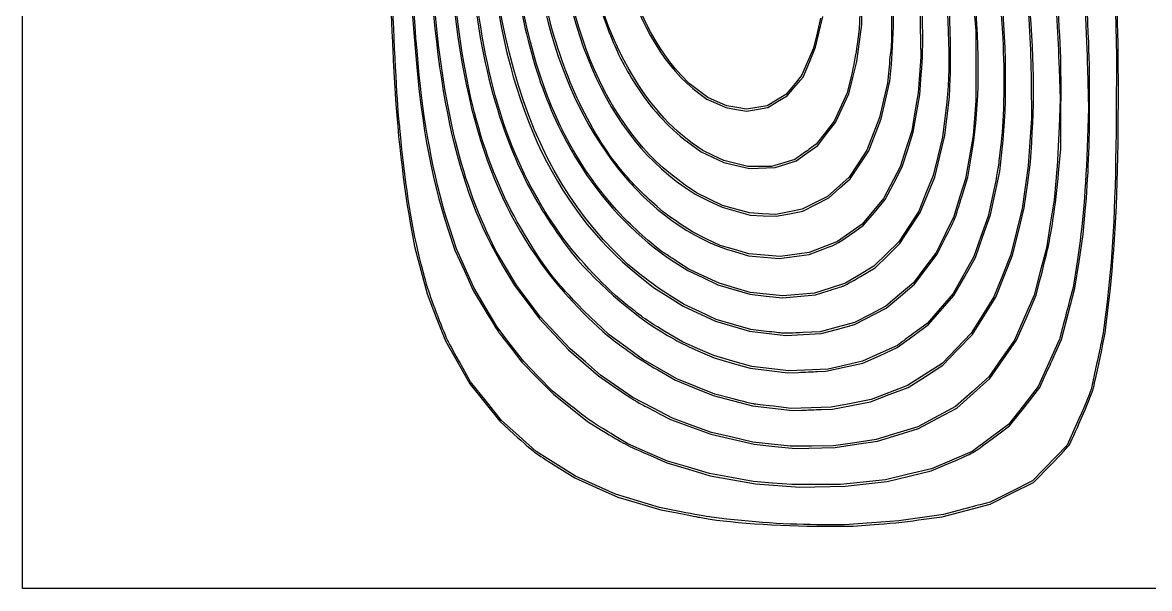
# Model space of a CAD drawing. Header units: millimetres. Extents: x 0 to 845, y 0 to 600.
# Drawn here: x 0 to 422.5, y 0 to 212.1 of the extents above; entities that cross this region are included whole.
import ezdxf

# ---------------------------------------------------------------- set-up
doc = ezdxf.new("R2010")
doc.units = ezdxf.units.MM

msp = doc.modelspace()

# ---------------------------------------------------------------- linework, layer by layer
at = {"color": 7, "linetype": 'Continuous', "lineweight": 25}
for p, q in [((0, 0), (0, 600)), ((409.548474, 224.038205), (410.164927, 199.553188)), ((314.609785, 211.353181), (314.643837, 223.890674)), ((336.398539, 221.973159), (336.56528, 210.615681)), ((314.00754, 218.433166), (313.672366, 209.583171)), ((356.756745, 216.073189), (357.38386, 208.993204)), ((299.211961, 213.713158), (297.864306, 208.108172)), ((298.709941, 208.550661), (300.070243, 214.303179)), ((312.791885, 197.488168), (314.609785, 211.353181)), ((297.864306, 208.108172), (296.516651, 202.50316)), ((297.349638, 202.79817), (298.709941, 208.550661)), ((313.672366, 209.583171), (312.90518, 203.83068)), ((336.56528, 210.615681), (336.73202, 199.258177)), ((357.38386, 208.993204), (357.451911, 182.738203)), ((296.516651, 202.50316), (294.308359, 197.340663)), ((295.013632, 197.193184), (297.349638, 202.79817)), ((336.73202, 199.258177), (335.732107, 185.688175)), ((410.164927, 199.553188), (410.012289, 176.690701)), ((294.308359, 197.340663), (292.10004, 192.178166)), ((292.677626, 191.588171), (295.013632, 197.193184)), ((311.305853, 191.406376), (312.791885, 197.488168)), ((324.851567, 195.497364), (324.248873, 189.376572)), ((325.112446, 190.113172), (325.724189, 196.356545)), ((388.614826, 194.635774), (388.969104, 183.523328)), ((399.236233, 194.684273), (399.583605, 179.891789)), ((249.866853, 189.190649), (246.823906, 192.454417)), ((292.10004, 192.178166), (289.11607, 188.642724)), ((291.665595, 190.459776), (292.677626, 191.588171)), ((310.660191, 191.883182), (309.182387, 185.688175)), ((309.819795, 185.324584), (311.305853, 191.406376)), ((336.377955, 184.917787), (336.956863, 192.530141)), ((347.557473, 184.212514), (347.817506, 191.145021)), ((253.409994, 186.589134), (249.866853, 189.190649)), ((256.953109, 183.987618), (253.409994, 186.589134)), ((289.11607, 188.642724), (286.132072, 185.107282)), ((286.678781, 184.621269), (288.666172, 186.976325)), ((324.248873, 189.376572), (322.791177, 182.951325)), ((323.526349, 183.03316), (325.112446, 190.113172)), ((378.146825, 189.670709), (378.311793, 176.248212)), ((253.577184, 185.540061), (256.49186, 183.395401)), ((256.49186, 183.395401), (260.067175, 181.791391)), ((260.512416, 182.410278), (256.953109, 183.987618)), ((260.067175, 181.791391), (263.642516, 180.187355)), ((264.071723, 180.832912), (260.512416, 182.410278)), ((282.650526, 183.009665), (279.168954, 180.912075)), ((279.413138, 180.242521), (283.045972, 182.431895)), ((286.132072, 185.107282), (282.650526, 183.009665)), ((283.045972, 182.431895), (286.678781, 184.621269)), ((309.182387, 185.688175), (304.22981, 175.06817)), ((307.30075, 179.948251), (309.819795, 185.324584)), ((322.791177, 182.951325), (321.333508, 176.526077)), ((321.940277, 175.953175), (323.526349, 183.03316)), ((333.966807, 170.937522), (336.377955, 184.917787)), ((335.732107, 185.688175), (334.549975, 178.608163)), ((346.662018, 176.985024), (347.557473, 184.212514)), ((357.451911, 182.738203), (356.912161, 176.248212)), ((388.969104, 183.523328), (388.61988, 172.953276)), ((263.642516, 180.187355), (267.624998, 179.499306)), ((267.775043, 180.207225), (264.071723, 180.832912)), ((267.624998, 179.499306), (271.607506, 178.811231)), ((271.478389, 179.581565), (267.775043, 180.207225)), ((275.323658, 180.246807), (271.478389, 179.581565)), ((271.607506, 178.811231), (279.413138, 180.242521)), ((279.168954, 180.912075), (275.323658, 180.246807)), ((304.781678, 174.571891), (307.30075, 179.948251)), ((334.549975, 178.608163), (333.367817, 171.528178)), ((389.2244, 164.742515), (389.319888, 180.672522)), ((399.583605, 179.891789), (399.239091, 168.77667)), ((304.22981, 175.06817), (300.898653, 170.754748)), ((301.469783, 170.305353), (304.781678, 174.571891)), ((317.251808, 163.974641), (321.940277, 175.953175)), ((321.333508, 176.526077), (318.957841, 170.393353)), ((345.818579, 176.187543), (344.907566, 169.046915)), ((345.766562, 169.757507), (346.662018, 176.985024)), ((356.912161, 176.248212), (356.372385, 169.758195)), ((378.311793, 176.248212), (377.685895, 167.298998)), ((300.898653, 170.754748), (297.567496, 166.441299)), ((298.157887, 166.038788), (301.469783, 170.305353)), ((318.957841, 170.393353), (316.582174, 164.260656)), ((333.367817, 171.528178), (331.20924, 164.73381)), ((331.88615, 164.447505), (333.966807, 170.937522)), ((344.907566, 169.046915), (343.164438, 161.880041)), ((343.885903, 161.940022), (345.766562, 169.757507)), ((356.372385, 169.758195), (353.480065, 153.533204)), ((250.64531, 166.35015), (254.462744, 163.654072)), ((255.087505, 164.116802), (251.104997, 166.918845)), ((294.088702, 163.112391), (298.157887, 166.038788)), ((297.567496, 166.441299), (294.927193, 164.559741)), ((377.685895, 167.298998), (377.05997, 158.349785)), ((377.92439, 159.727523), (378.369684, 167.102519)), ((254.462744, 163.654072), (258.713461, 161.624612)), ((258.987358, 162.260247), (255.087505, 164.116802)), ((258.713461, 161.624612), (262.964177, 159.595179)), ((262.887236, 160.403666), (258.987358, 162.260247)), ((289.591499, 160.772574), (280.752511, 158.112507)), ((290.939181, 161.725365), (289.591499, 160.772574)), ((290.019542, 160.185993), (294.088702, 163.112391)), ((310.28644, 153.533178), (317.251808, 163.974641)), ((316.582174, 164.260656), (313.231676, 159.191901)), ((331.20924, 164.73381), (329.05069, 157.939443)), ((329.805493, 157.957514), (331.88615, 164.447505)), ((343.164438, 161.880041), (341.421336, 154.713166)), ((342.005272, 154.122511), (343.885903, 161.940022)), ((354.355942, 154.083723), (355.6846, 161.557434)), ((366.400331, 156.187504), (367.308434, 164.59501)), ((388.448112, 155.745015), (389.2244, 164.742515)), ((267.394863, 159.261777), (262.887236, 160.403666)), ((262.964177, 159.595179), (267.728529, 158.480357)), ((271.902516, 158.119915), (267.394863, 159.261777)), ((267.728529, 158.480357), (272.492881, 157.365561)), ((280.752511, 158.112507), (271.902516, 158.119915)), ((272.492881, 157.365561), (282.227881, 157.686871)), ((282.227881, 157.686871), (286.123712, 158.936419)), ((286.123712, 158.936419), (290.019542, 160.185993)), ((313.231676, 159.191901), (309.881151, 154.123172)), ((329.05069, 157.939443), (322.787738, 146.113679)), ((326.604141, 151.83315), (329.805493, 157.957514)), ((377.05997, 158.349785), (375.88776, 150.336482)), ((376.731622, 151.172512), (377.92439, 159.727523)), ((309.881151, 154.123172), (301.752517, 146.85311)), ((306.278452, 149.950561), (310.28644, 153.533178)), ((336.482148, 140.847518), (342.005272, 154.122511)), ((341.421336, 154.713166), (338.702478, 148.07567)), ((353.480065, 153.533204), (351.298761, 146.453192)), ((352.260098, 147.17061), (354.355942, 154.083723)), ((362.915504, 139.962514), (366.400331, 156.187504)), ((387.535512, 153.97572), (386.800314, 145.56824)), ((248.018394, 150.557039), (252.137877, 147.715123)), ((252.726946, 148.240929), (248.449453, 151.167723)), ((257.594459, 145.850339), (252.726946, 148.240929)), ((302.270465, 146.367917), (306.278452, 149.950561)), ((323.402815, 145.708787), (326.604141, 151.83315)), ((338.702478, 148.07567), (335.983646, 141.438174)), ((375.88776, 150.336482), (374.71555, 142.323205)), ((375.53888, 142.617501), (376.731622, 151.172512)), ((252.137877, 147.715123), (257.201023, 145.266245)), ((257.201023, 145.266245), (262.264169, 142.817394)), ((262.461945, 143.459749), (257.594459, 145.850339)), ((297.05177, 144.499271), (292.350998, 142.145432)), ((292.552875, 141.361392), (297.411683, 143.864668)), ((301.752517, 146.85311), (297.05177, 144.499271)), ((297.411683, 143.864668), (302.270465, 146.367917)), ((322.787738, 146.113679), (314.728635, 136.523909)), ((319.361807, 140.918162), (323.402815, 145.708787)), ((351.298761, 146.453192), (349.117483, 139.373207)), ((363.816251, 147.633843), (362.063916, 139.543361)), ((386.800314, 145.56824), (385.33275, 136.57074)), ((262.264169, 142.817394), (272.787865, 139.862316)), ((267.476963, 142.08979), (262.461945, 143.459749)), ((272.491955, 140.719857), (267.476963, 142.08979)), ((277.443738, 140.435562), (272.491955, 140.719857)), ((272.787865, 139.862316), (277.655378, 139.668747)), ((282.395521, 140.151294), (277.443738, 140.435562)), ((277.655378, 139.668747), (282.522865, 139.475177)), ((287.373259, 141.148376), (282.395521, 140.151294)), ((282.522865, 139.475177), (287.537883, 140.418285)), ((292.350998, 142.145432), (287.373259, 141.148376)), ((287.537883, 140.418285), (292.552875, 141.361392)), ((315.320826, 136.12751), (319.361807, 140.918162)), ((335.983646, 141.438174), (332.262784, 135.670099)), ((332.710645, 135.031262), (336.482148, 140.847518)), ((362.063916, 139.543361), (359.33241, 131.941432)), ((360.089569, 131.997523), (362.915504, 139.962514)), ((374.71555, 142.323205), (372.639364, 133.757294)), ((373.368027, 133.728163), (375.53888, 142.617501)), ((397.668471, 132.587518), (398.443674, 141.430501)), ((145.377208, 137.012515), (147.001617, 128.16252)), ((251.144552, 133.585235), (246.330749, 136.813258)), ((314.728635, 136.523909), (310.130283, 133.246515)), ((312.04711, 133.767507), (315.320826, 136.12751)), ((332.262784, 135.670099), (328.541923, 129.90205)), ((349.117483, 139.373207), (345.884963, 132.723672)), ((385.33275, 136.57074), (383.865159, 127.57324)), ((159.549958, 134.405311), (162.071384, 126.783089)), ((162.683656, 127.27823), (160.150588, 134.948236)), ((177.354669, 126.77875), (174.121779, 133.665986)), ((256.360759, 131.072567), (251.144552, 133.585235)), ((261.57694, 128.559872), (256.360759, 131.072567)), ((310.130283, 133.246515), (305.531957, 129.969148)), ((328.939115, 129.215006), (332.710645, 135.031262)), ((345.884963, 132.723672), (342.652469, 126.074138)), ((342.955655, 125.212522), (346.330944, 131.997523)), ((359.33241, 131.941432), (356.600905, 124.339529)), ((357.263633, 124.032507), (360.089569, 131.997523)), ((372.639364, 133.757294), (370.563179, 125.191408)), ((371.197174, 124.838798), (373.368027, 133.728163)), ((396.091528, 122.557508), (397.668471, 132.587518)), ((147.001617, 128.16252), (149.341063, 119.25945)), ((162.071384, 126.783089), (165.524937, 119.212804)), ((165.920278, 120.050739), (162.683656, 127.27823)), ((185.209884, 113.708227), (177.354669, 126.77875)), ((226.766929, 121.478378), (221.443327, 126.8858)), ((266.912078, 126.97888), (261.57694, 128.559872)), ((272.247216, 125.397863), (266.912078, 126.97888)), ((305.531957, 129.969148), (294.911953, 125.878849)), ((294.912773, 125.133306), (300.18486, 127.1398)), ((328.541923, 129.90205), (319.101933, 120.726485)), ((324.292238, 124.703305), (328.939115, 129.215006)), ((383.865159, 127.57324), (381.539948, 118.723219)), ((266.985791, 126.203863), (272.197765, 124.690923)), ((272.197765, 124.690923), (277.950283, 124.172075)), ((278.122077, 124.906902), (272.247216, 125.397863)), ((277.950283, 124.172075), (283.702774, 123.6532)), ((283.996938, 124.415968), (278.122077, 124.906902)), ((283.702774, 123.6532), (289.30776, 124.39324)), ((294.911953, 125.878849), (283.996938, 124.415968)), ((289.30776, 124.39324), (294.912773, 125.133306)), ((319.645361, 120.191577), (324.292238, 124.703305)), ((342.652469, 126.074138), (338.33058, 120.314582)), ((338.678136, 119.607509), (342.955655, 125.212522)), ((356.600905, 124.339529), (348.875231, 110.580773)), ((353.228129, 116.895557), (357.263633, 124.032507)), ((364.91533, 109.135936), (371.197174, 124.838798)), ((370.563179, 125.191408), (367.375982, 117.237293)), ((394.514558, 112.527524), (396.091528, 122.557508)), ((149.341063, 119.25945), (151.680509, 110.356406)), ((165.524937, 119.212804), (168.978517, 111.642519)), ((169.156872, 112.823223), (165.920278, 120.050739)), ((180.506095, 120.123791), (184.435316, 113.521881)), ((232.076931, 117.277642), (226.766929, 121.478378)), ((244.265729, 122.428973), (249.373775, 119.104669)), ((249.776921, 119.665268), (245.941918, 122.171137)), ((249.373775, 119.104669), (255.032842, 116.466826)), ((255.480755, 117.035654), (249.776921, 119.665268)), ((319.101933, 120.726485), (313.837545, 117.544765)), ((314.136472, 116.889313), (319.645361, 120.191577)), ((338.33058, 120.314582), (334.008664, 114.555026)), ((334.400644, 114.002523), (338.678136, 119.607509)), ((381.539948, 118.723219), (379.214736, 109.873224)), ((395.360802, 122.410558), (393.859265, 112.823064)), ((230.782616, 117.390407), (236.567757, 112.726041)), ((255.032842, 116.466826), (260.691936, 113.82901)), ((261.184563, 114.406039), (255.480755, 117.035654)), ((266.985738, 112.677173), (261.184563, 114.406039)), ((308.573157, 114.363018), (302.775025, 112.519296)), ((313.837545, 117.544765), (308.573157, 114.363018)), ((334.008664, 114.555026), (328.813226, 110.149105)), ((349.192598, 109.758607), (353.228129, 116.895557)), ((367.375982, 117.237293), (364.188785, 109.283203)), ((379.985468, 109.890475), (381.33352, 115.044003)), ((151.680509, 110.356406), (155.118504, 101.590231)), ((168.978517, 111.642519), (173.296649, 104.415029)), ((173.47728, 105.501487), (169.156872, 112.823223)), ((184.435316, 113.521881), (189.144211, 107.272211)), ((189.730608, 107.669086), (185.209884, 113.708227)), ((236.567757, 112.726041), (242.14012, 109.248993)), ((260.691936, 113.82901), (272.723122, 110.258722)), ((272.786913, 110.948279), (266.985738, 112.677173)), ((272.723122, 110.258722), (278.802903, 109.588506)), ((278.921965, 110.299918), (272.786913, 110.948279)), ((285.056991, 109.65153), (278.921965, 110.299918)), ((284.882684, 108.918317), (297.272697, 109.984693)), ((291.016942, 110.163552), (285.056991, 109.65153)), ((296.97692, 110.675573), (291.016942, 110.163552)), ((302.775025, 112.519296), (296.97692, 110.675573)), ((297.272697, 109.984693), (301.992679, 111.509011)), ((328.813226, 110.149105), (323.617762, 105.743211)), ((329.11157, 109.502675), (334.400644, 114.002523)), ((348.875231, 110.580773), (344.024042, 104.962928)), ((379.214736, 109.873224), (375.541526, 101.465719)), ((376.345515, 101.460189), (379.985468, 109.890475)), ((392.028772, 102.936008), (394.514558, 112.527524)), ((393.859265, 112.823064), (392.580216, 107.955577)), ((189.144211, 107.272211), (193.85308, 101.022515)), ((194.251331, 101.629919), (189.730608, 107.669086)), ((242.14012, 109.248993), (247.712509, 105.771918)), ((248.006938, 106.391969), (242.696936, 109.73445)), ((247.712509, 105.771918), (259.807513, 100.199687)), ((254.054413, 103.61141), (248.006938, 106.391969)), ((278.802903, 109.588506), (284.882684, 108.918317)), ((323.617762, 105.743211), (317.737927, 102.691454)), ((323.822497, 105.002854), (329.11157, 109.502675)), ((339.627064, 98.86714), (349.192598, 109.758607)), ((364.188785, 109.283203), (359.920262, 102.456874)), ((360.542826, 102.151598), (364.91533, 109.135936)), ((405.952416, 95.801175), (407.29015, 107.409345)), ((155.118504, 101.590231), (158.556474, 92.824083)), ((177.797661, 98.179779), (173.47728, 105.501487)), ((199.770486, 95.721588), (194.251331, 101.629919)), ((260.101915, 100.830877), (254.054413, 103.61141)), ((317.737927, 102.691454), (311.858092, 99.63967)), ((311.896297, 98.879866), (323.822497, 105.002854)), ((344.024042, 104.962928), (339.172854, 99.34511)), ((359.920262, 102.456874), (355.651739, 95.630571)), ((356.170296, 95.16726), (360.542826, 102.151598)), ((375.541526, 101.465719), (371.868289, 93.058239)), ((372.705563, 93.029902), (376.345515, 101.460189)), ((389.543011, 93.344492), (392.028772, 102.936008)), ((182.878243, 91.594432), (177.797661, 98.179779)), ((193.85308, 101.022515), (204.64255, 89.404)), ((219.98251, 95.085397), (214.638297, 100.034296)), ((259.807513, 100.199687), (266.149999, 98.302572)), ((266.591932, 98.93056), (260.101915, 100.830877)), ((266.149999, 98.302572), (272.492511, 96.405457)), ((273.081923, 97.030217), (266.591932, 98.93056)), ((305.449989, 97.927366), (299.041913, 96.215036)), ((299.410134, 95.536247), (305.653216, 97.208044)), ((311.858092, 99.63967), (305.449989, 97.927366)), ((305.653216, 97.208044), (311.896297, 98.879866)), ((333.786149, 94.548452), (339.627064, 98.86714)), ((339.172854, 99.34511), (335.480171, 96.652921)), ((390.048021, 98.247115), (388.794849, 93.406166)), ((205.289642, 89.813231), (199.770486, 95.721588)), ((226.177517, 90.497602), (219.98251, 95.085397)), ((247.417499, 92.371963), (240.780003, 96.340316)), ((272.492511, 96.405457), (286.195281, 94.748107)), ((277.949436, 96.460067), (273.081923, 97.030217)), ((286.195281, 94.748107), (292.802721, 95.142177)), ((299.041913, 96.215036), (292.598039, 95.853007)), ((292.802721, 95.142177), (299.410134, 95.536247)), ((327.945208, 90.229764), (333.786149, 94.548452)), ((355.651739, 95.630571), (344.767495, 84.31765)), ((350.576449, 89.392384), (356.170296, 95.16726)), ((362.66542, 78.702186), (372.705563, 93.029902)), ((371.868289, 93.058239), (367.059567, 86.181586)), ((388.794849, 93.406166), (384.801995, 84.529634)), ((387.164037, 88.038512), (389.543011, 93.344492)), ((404.916308, 90.889344), (405.952416, 95.801175)), ((158.556474, 92.824083), (167.669888, 76.641373)), ((187.958825, 85.009112), (182.878243, 91.594432)), ((183.524012, 89.517506), (187.152375, 84.797524)), ((204.64255, 89.404), (210.315931, 84.523152)), ((211.013664, 84.874121), (205.289642, 89.813231)), ((232.372497, 85.909806), (226.177517, 90.497602)), ((253.317496, 89.802647), (247.417499, 92.371963)), ((253.238121, 89.094966), (259.35362, 86.438206)), ((259.217519, 87.233305), (253.317496, 89.802647)), ((321.501678, 87.30932), (327.945208, 90.229764)), ((328.044585, 91.043305), (321.508557, 88.107568)), ((329.916036, 92.502006), (328.044585, 91.043305)), ((344.982575, 83.617509), (350.576449, 89.392384)), ((167.998368, 77.423084), (163.797049, 84.916587)), ((187.152375, 84.797524), (193.094943, 78.806908)), ((193.350742, 79.470986), (187.958825, 85.009112)), ((210.315931, 84.523152), (215.989339, 79.642304)), ((216.73766, 79.935039), (211.013664, 84.874121)), ((238.862515, 82.252471), (232.372497, 85.909806)), ((266.334942, 85.195034), (259.217519, 87.233305)), ((259.35362, 86.438206), (266.070624, 84.473992)), ((273.452366, 83.156737), (266.334942, 85.195034)), ((314.972502, 85.171831), (308.482511, 83.700959)), ((321.508557, 88.107568), (314.972502, 85.171831)), ((315.058174, 84.388902), (321.501678, 87.30932)), ((367.059567, 86.181586), (362.250844, 79.30496)), ((384.801995, 84.529634), (380.809142, 75.653075)), ((238.125121, 81.91227), (244.762617, 78.108937)), ((245.352505, 78.595136), (238.862515, 82.252471)), ((266.070624, 84.473992), (272.787601, 82.509752)), ((272.787601, 82.509752), (279.867612, 81.654142)), ((287.242502, 81.553204), (273.452366, 83.156737)), ((279.867612, 81.654142), (286.947624, 80.798533)), ((286.947624, 80.798533), (290.930106, 80.958103)), ((301.992494, 82.230061), (287.242502, 81.553204)), ((298.010118, 81.27809), (301.107621, 81.438507)), ((301.107621, 81.438507), (308.082884, 82.913718)), ((308.482511, 83.700959), (301.992494, 82.230061)), ((308.082884, 82.913718), (315.058174, 84.388902)), ((344.767495, 84.31765), (338.277504, 80.153796)), ((338.487028, 79.44892), (344.982575, 83.617509)), ((167.669888, 76.641373), (173.284267, 69.656955)), ((173.776392, 70.195567), (167.998368, 77.423084)), ((193.094943, 78.806908), (199.037538, 72.816292)), ((198.74266, 73.932833), (193.350742, 79.470986)), ((215.989339, 79.642304), (222.55844, 75.114436)), ((228.832663, 71.528803), (216.73766, 79.935039)), ((244.762617, 78.108937), (251.842602, 75.215242)), ((252.432517, 75.730069), (245.352505, 78.595136)), ((338.277504, 80.153796), (331.787513, 75.989916)), ((331.991481, 75.280303), (338.487028, 79.44892)), ((362.250844, 79.30496), (356.016917, 73.728602)), ((356.485917, 73.148899), (362.66542, 78.702186)), ((381.347516, 75.247416), (383.066302, 78.989973)), ((205.380182, 68.608729), (198.74266, 73.932833)), ((199.037538, 72.816292), (205.412329, 67.693191)), ((251.842602, 75.215242), (258.922614, 72.321574)), ((259.512503, 72.865028), (252.432517, 75.730069)), ((258.922614, 72.321574), (273.672605, 68.463896)), ((266.445009, 71.04451), (259.512503, 72.865028)), ((317.922606, 69.971651), (324.957057, 72.625977)), ((331.787513, 75.989916), (318.217511, 70.74725)), ((324.957057, 72.625977), (331.991481, 75.280303)), ((356.016917, 73.728602), (349.78299, 68.15227)), ((350.306415, 67.595639), (356.485917, 73.148899)), ((380.809142, 75.653075), (375.253527, 68.573063)), ((375.713346, 68.074985), (381.347516, 75.247416)), ((173.284267, 69.656955), (178.898619, 62.672511)), ((179.554415, 62.968077), (173.776392, 70.195567)), ((205.412329, 67.693191), (211.78712, 62.570064)), ((236.244595, 67.662103), (228.832663, 71.528803)), ((243.656553, 63.795376), (236.244595, 67.662103)), ((273.672605, 68.463896), (281.195106, 67.569155)), ((288.127507, 67.474143), (281.490011, 68.248658)), ((295.650008, 67.687079), (288.127507, 67.474143)), ((303.172509, 67.900043), (295.650008, 67.687079)), ((310.69501, 69.323633), (303.172509, 67.900043)), ((303.659686, 67.242685), (310.791159, 68.607168)), ((318.217511, 70.74725), (310.69501, 69.323633)), ((310.791159, 68.607168), (317.922606, 69.971651)), ((349.78299, 68.15227), (335.622649, 60.529254)), ((375.253527, 68.573063), (369.697939, 61.493078)), ((370.079177, 60.902528), (375.713346, 68.074985)), ((238.862541, 65.466511), (242.992528, 63.317406)), ((250.994613, 61.122423), (243.656553, 63.795376)), ((281.195106, 67.569155), (288.717607, 66.674387)), ((288.717607, 66.674387), (292.110121, 66.806599)), ((299.581161, 67.090761), (303.659686, 67.242685)), ((335.917527, 59.912642), (343.111971, 63.754128)), ((343.111971, 63.754128), (350.306415, 67.595639)), ((396.034246, 63.508197), (391.672589, 53.723165)), ((178.898619, 62.672511), (184.248071, 57.846008)), ((186.086766, 57.154864), (179.554415, 62.968077)), ((211.78712, 62.570064), (217.064817, 59.342042)), ((242.992528, 63.317406), (258.03753, 57.77592)), ((258.332673, 58.449444), (250.994613, 61.122423)), ((335.622649, 60.529254), (327.805164, 58.145675)), ((328.247521, 57.560708), (335.917527, 59.912642)), ((369.697939, 61.493078), (362.84322, 56.424561)), ((363.492983, 56.035015), (370.079177, 60.902528)), ((192.619117, 51.341624), (186.086766, 57.154864)), ((226.896601, 54.254025), (222.55463, 56.874538)), ((258.03753, 57.77592), (266.150025, 55.898252)), ((266.061178, 56.651018), (258.332673, 58.449444)), ((273.789683, 54.852565), (266.061178, 56.651018)), ((266.150025, 55.898252), (274.26252, 54.020557)), ((319.987652, 55.762097), (312.022662, 54.575573)), ((312.612524, 54.016032), (320.577541, 55.208774)), ((327.805164, 58.145675), (319.987652, 55.762097)), ((320.577541, 55.208774), (328.247521, 57.560708)), ((362.84322, 56.424561), (355.988501, 51.356017)), ((199.958341, 46.71475), (192.619117, 51.341624)), ((234.354623, 51.004227), (226.896601, 54.254025)), ((241.812672, 47.754403), (234.354623, 51.004227)), ((280.811169, 54.108266), (273.789683, 54.852565)), ((274.26252, 54.020557), (282.001106, 53.241729)), ((287.832655, 53.36394), (280.811169, 54.108266)), ((282.001106, 53.241729), (289.739693, 52.462902)), ((295.945151, 53.37664), (287.832655, 53.36394)), ((289.739693, 52.462902), (304.647534, 52.823317)), ((304.057672, 53.389076), (295.945151, 53.37664)), ((312.022662, 54.575573), (304.057672, 53.389076)), ((304.647534, 52.823317), (312.612524, 54.016032)), ((355.988501, 51.356017), (348.371358, 48.09651)), ((391.672589, 53.723165), (378.697, 40.331227)), ((207.297591, 42.087875), (199.958341, 46.71475)), ((234.290038, 50.262891), (241.517529, 47.120885)), ((241.517529, 47.120885), (249.630024, 44.687459)), ((249.669368, 45.414878), (241.812672, 47.754403)), ((340.637535, 44.029096), (348.043645, 47.197799)), ((348.371358, 48.09651), (340.754242, 44.836975)), ((199.775037, 45.971958), (207.002528, 41.431391)), ((249.630024, 44.687459), (257.742546, 42.25406)), ((257.52609, 43.075353), (249.669368, 45.414878)), ((265.746879, 41.590802), (257.52609, 43.075353)), ((257.742546, 42.25406), (266.29753, 40.757338)), ((332.140944, 42.786402), (323.527672, 40.735828)), ((340.754242, 44.836975), (332.140944, 42.786402)), ((332.377534, 42.066047), (340.637535, 44.029096)), ((378.987512, 39.754621), (385.514069, 46.346079)), ((207.002528, 41.431391), (215.11505, 37.832925)), ((222.342593, 35.338619), (207.297591, 42.087875)), ((273.967669, 40.106278), (265.746879, 41.590802)), ((266.29753, 40.757338), (274.852541, 39.260617)), ((281.195159, 39.511733), (273.967669, 40.106278)), ((274.852541, 39.260617), (283.112542, 38.61342)), ((288.422676, 38.917214), (281.195159, 39.511733)), ((283.112542, 38.61342), (291.372542, 37.966249)), ((306.71266, 38.931502), (288.422676, 38.917214)), ((291.372542, 37.966249), (308.406972, 38.367463)), ((315.120166, 39.833652), (306.71266, 38.931502)), ((308.406972, 38.367463), (316.262266, 39.235243)), ((323.527672, 40.735828), (315.120166, 39.833652)), ((316.262266, 39.235243), (324.117534, 40.103024)), ((324.117534, 40.103024), (332.377534, 42.066047)), ((378.697, 40.331227), (370.729787, 36.341522)), ((370.87499, 35.695859), (378.987512, 39.754621)), ((215.11505, 37.832925), (223.227545, 34.234433)), ((230.602593, 32.830792), (222.342593, 35.338619)), ((223.227545, 34.234433), (231.296304, 31.853051)), ((362.762495, 31.637098), (370.87499, 35.695859)), ((370.729787, 36.341522), (362.762575, 32.351791)), ((238.862594, 30.322966), (230.602593, 32.830792)), ((231.296304, 31.853051), (239.365091, 29.471669)), ((246.975089, 28.706547), (238.862594, 30.322966)), ((353.764995, 29.256483), (362.762495, 31.637098)), ((362.762575, 32.351791), (359.075077, 31.382939)), ((239.365091, 29.471669), (245.456302, 28.287526)), ((345.309177, 27.757777), (328.542584, 25.316679)), ((335.9175, 25.659341), (344.767495, 26.875895)), ((344.767495, 26.875895), (353.764995, 29.256483)), ((350.348378, 29.085933), (345.309177, 27.757777)), ((308.18758, 23.899491), (300.392108, 23.889966)), ((300.517521, 23.329182), (311.432536, 23.361567)), ((318.365095, 24.608098), (308.18758, 23.899491)), ((311.432536, 23.361567), (319.249994, 23.90219)), ((328.542584, 25.316679), (318.365095, 24.608098)), ((845, 0), (0, 0))]:
    msp.add_line(p, q, dxfattribs=at)
for points in [[(221.443327, 126.8858), (182.390563, 166.553429), (168.164606, 230.803336), (175.144129, 335.990688)], [(246.823906, 192.454417), (224.056431, 216.87395), (214.830675, 264.694768), (221.75035, 322.420659)], [(219.391774, 305.482642), (215.576615, 249.456593), (228.543791, 203.960141), (253.577184, 185.540061)], [(137.406741, 284.807493), (137.275428, 251.142465), (137.769088, 218.009886), (138.571542, 206.632512)], [(148.749984, 192.178219), (146.272267, 217.838251), (145.332784, 238.629579), (145.024306, 274.630718)], [(197.692978, 278.760679), (199.677353, 215.112963), (216.476648, 172.316848), (248.018394, 150.557039)], [(248.449453, 151.167723), (217.839173, 172.112272), (200.816914, 214.294739), (198.567876, 274.77817)], [(225.226049, 139.127568), (197.423288, 168.385378), (184.344114, 207.95265), (181.751224, 270.648157)], [(166.081382, 258.995008), (168.50277, 212.790107), (174.675843, 182.459676), (187.006219, 156.183879)], [(151.62574, 254.864994), (154.191484, 187.819261), (162.057229, 151.121606), (180.506095, 120.123791)], [(158.89821, 255.160005), (161.934594, 190.600006), (172.04046, 152.754932), (194.583013, 121.525024)], [(181.112044, 145.789829), (168.253241, 173.250192), (162.576738, 201.907053), (159.622559, 254.275688)], [(144.75803, 246.162505), (145.066613, 231.765732), (145.347336, 226.259991), (146.690837, 208.255016)], [(193.381857, 145.568214), (178.723332, 170.90257), (171.453641, 199.170759), (167.625782, 245.720703)], [(400.074169, 181.85251), (400.076814, 200.147045), (399.955529, 203.283733), (397.574359, 246.604994)], [(182.821067, 244.392495), (185.822235, 214.593718), (192.726564, 188.638782), (202.635712, 169.905012)], [(251.104997, 166.918845), (231.499028, 180.713453), (215.806485, 210.523686), (211.719043, 241.738169)], [(396.981189, 244.098067), (398.060398, 226.288407), (398.953737, 206.71313), (399.236233, 194.684273)], [(410.813817, 177.575018), (410.91547, 197.710603), (410.759287, 207.745878), (409.812978, 241.885012)], [(175.165877, 240.262508), (180.572849, 183.320604), (198.710857, 143.248929), (230.782616, 117.390407)], [(325.724189, 196.356545), (326.815966, 207.498625), (326.817977, 223.47332), (325.729481, 238.640665)], [(336.956863, 192.530141), (337.895128, 204.867106), (337.691717, 213.730568), (335.902154, 238.492498)], [(345.056764, 238.345681), (347.794805, 205.459349), (347.948924, 192.885079), (345.818579, 176.187543)], [(364.808492, 239.378191), (366.517647, 221.40113), (366.872374, 216.973407), (367.479116, 206.043205)], [(386.065672, 237.165719), (387.75501, 215.342965), (388.181598, 208.2257), (388.614826, 194.635774)], [(389.319888, 180.672522), (389.439718, 200.663962), (389.250197, 204.899253), (386.798832, 237.017499)], [(174.121779, 133.665986), (162.325225, 158.797036), (155.913075, 189.966037), (153.315078, 234.805715)], [(325.312868, 233.183158), (325.740832, 226.146379), (325.954933, 203.849439), (325.609307, 202.309114)], [(375.460907, 235.248204), (377.689678, 209.567746), (377.958336, 205.008949), (378.146825, 189.670709)], [(367.308434, 164.59501), (369.252222, 182.591068), (368.977108, 203.814197), (366.461423, 229.937514)], [(378.369684, 167.102519), (379.586185, 187.251571), (379.189495, 200.867506), (376.478812, 232.002507)], [(141.224255, 174.920559), (140.690352, 178.709525), (139.453531, 201.364287), (138.687668, 221.383059)], [(347.817506, 191.145021), (348.089233, 198.389153), (347.823327, 213.024501), (347.286752, 220.35002)], [(355.6846, 161.557434), (358.592159, 177.912441), (359.076955, 197.184029), (357.152456, 219.907504)], [(196.111802, 216.220668), (206.378799, 170.729401), (233.866308, 135.817842), (266.985791, 126.203863)], [(225.983921, 155.008177), (213.439734, 169.289988), (202.644602, 191.875377), (197.00821, 215.630673)], [(216.877307, 216.810662), (219.115126, 210.087176), (222.877633, 200.857637), (224.675689, 197.681076)], [(146.690837, 208.255016), (149.065102, 176.436093), (152.864863, 154.614106), (159.549958, 134.405311)], [(138.571542, 206.632512), (138.640202, 205.659004), (138.838772, 201.676522), (139.012814, 197.782517)], [(312.90518, 203.83068), (312.453536, 200.444146), (311.530193, 195.530198), (310.660191, 191.883182)], [(367.479116, 206.043205), (368.208864, 192.896774), (367.948011, 176.249217), (366.868934, 167.103207)], [(325.609307, 202.309114), (325.524032, 201.929093), (325.183037, 198.863816), (324.851567, 195.497364)], [(139.012814, 197.782517), (140.000345, 175.686793), (142.288118, 153.842105), (145.377208, 137.012515)], [(224.675689, 197.681076), (225.258513, 196.651423), (225.735371, 195.765836), (225.735371, 195.713105)], [(225.735371, 195.713105), (225.735371, 195.462571), (228.832028, 190.329919), (230.893741, 187.163174)], [(160.150588, 134.948236), (154.950229, 150.694463), (150.691179, 172.074595), (148.749984, 192.178219)], [(288.666172, 186.976325), (289.759219, 188.271593), (291.108964, 189.839143), (291.665595, 190.459776)], [(230.893741, 187.163174), (236.075605, 179.203925), (243.453961, 171.429038), (250.64531, 166.35015)], [(398.443674, 141.430501), (399.581991, 154.415828), (400.072105, 166.566499), (400.074169, 181.85251)], [(407.29015, 107.409345), (409.671505, 128.073594), (410.66364, 147.829687), (410.813817, 177.575018)], [(141.957045, 167.545564), (141.634015, 171.033936), (141.304265, 174.352684), (141.224255, 174.920559)], [(410.012289, 176.690701), (409.802157, 145.219546), (408.930725, 127.587925), (406.585961, 107.365715)], [(202.635712, 169.905012), (205.87617, 163.778744), (206.728525, 162.308851), (209.90588, 157.367519)], [(388.61988, 172.953276), (388.427819, 167.139746), (387.939848, 158.599843), (387.535512, 153.97572)], [(149.195701, 122.558063), (146.473667, 132.698854), (143.43514, 151.583013), (141.957045, 167.545564)], [(366.868934, 167.103207), (366.620067, 164.993948), (366.225679, 161.570822), (365.992528, 159.496277)], [(399.239091, 168.77667), (398.631131, 149.162631), (397.577216, 136.562856), (395.360802, 122.410558)], [(294.927193, 164.559741), (293.475001, 163.524876), (291.680411, 162.249426), (290.939181, 161.725365)], [(209.90588, 157.367519), (218.831255, 143.487054), (231.139459, 130.971575), (244.265729, 122.428973)], [(365.992528, 159.496277), (365.759351, 157.421706), (364.780022, 152.083631), (363.816251, 147.633843)], [(187.006219, 156.183879), (191.081596, 147.499381), (195.646664, 139.910496), (202.975199, 129.63752)], [(240.353521, 141.034737), (233.407494, 146.965955), (230.941048, 149.364403), (225.983921, 155.008177)], [(386.323085, 138.045025), (387.143849, 143.340872), (387.975699, 150.269648), (388.448112, 155.745015)], [(201.054404, 114.150716), (195.920826, 119.695272), (185.8479, 135.67629), (181.112044, 145.789829)], [(202.333055, 131.781412), (197.350105, 138.859677), (196.553471, 140.086682), (193.381857, 145.568214)], [(349.935231, 139.520024), (350.061199, 139.925631), (351.107388, 143.368415), (352.260098, 147.17061)], [(246.330749, 136.813258), (243.68317, 138.588665), (240.993416, 140.488346), (240.353521, 141.034737)], [(346.330944, 131.997523), (348.18734, 135.72926), (349.809289, 139.114392), (349.935231, 139.520024)], [(240.819637, 125.486207), (237.939198, 127.29691), (229.220542, 134.924053), (225.226049, 139.127568)], [(381.33352, 115.044003), (384.355167, 126.595526), (385.032686, 129.7188), (386.323085, 138.045025)], [(226.814395, 106.051636), (219.562986, 111.594498), (207.957806, 123.791472), (202.333055, 131.781412)], [(300.18486, 127.1398), (305.575428, 129.191406), (306.126, 129.49901), (312.04711, 133.767507)], [(202.975199, 129.63752), (210.717807, 118.7841), (226.619794, 104.100704), (238.454527, 96.876997)], [(151.513133, 113.855574), (150.978913, 115.883684), (149.936084, 119.799809), (149.195701, 122.558063)], [(245.941918, 122.171137), (243.832686, 123.549351), (241.527636, 125.041151), (240.819637, 125.486207)], [(194.583013, 121.525024), (201.998649, 111.251571), (214.450813, 98.22153), (222.490125, 92.322777)], [(205.788778, 108.903209), (203.860865, 111.059193), (201.730414, 113.420572), (201.054404, 114.150716)], [(242.696936, 109.73445), (239.776438, 111.572828), (234.997428, 114.967247), (232.076931, 117.277642)], [(307.670134, 113.310162), (308.196708, 113.462429), (311.106569, 115.073054), (314.136472, 116.889313)], [(159.00952, 93.766582), (156.570776, 99.409589), (152.312254, 110.82165), (151.513133, 113.855574)], [(301.992679, 111.509011), (304.588691, 112.347369), (307.143534, 113.157894), (307.670134, 113.310162)], [(214.638297, 100.034296), (211.698961, 102.756197), (207.716691, 106.747199), (205.788778, 108.903209)], [(232.030947, 101.99343), (230.869611, 102.920054), (228.522148, 104.746234), (226.814395, 106.051636)], [(392.580216, 107.955577), (391.876742, 105.278444), (390.737261, 100.909644), (390.048021, 98.247115)], [(406.585961, 107.365715), (405.254737, 95.884757), (405.312072, 96.282558), (404.353539, 91.878198)], [(173.296649, 104.415029), (175.671628, 100.439903), (178.127994, 96.523778), (178.755241, 95.712513)], [(240.780003, 96.340316), (237.129388, 98.52289), (233.192309, 101.066806), (232.030947, 101.99343)], [(163.797049, 84.916587), (161.486337, 89.038028), (159.331941, 93.020536), (159.00952, 93.766582)], [(178.755241, 95.712513), (179.382462, 94.901274), (181.528418, 92.113518), (183.524012, 89.517506)], [(238.454527, 96.876997), (245.443575, 92.611041), (246.855789, 91.867667), (253.238121, 89.094966)], [(284.485517, 95.69042), (283.567784, 95.800116), (280.626543, 96.146456), (277.949436, 96.460067)], [(292.598039, 95.853007), (289.053893, 95.653881), (285.403251, 95.580724), (284.485517, 95.69042)], [(335.480171, 96.652921), (333.449202, 95.172207), (330.945345, 93.304302), (329.916036, 92.502006)], [(222.490125, 92.322777), (224.031481, 91.191816), (226.686496, 89.242524), (228.390121, 87.991045)], [(401.439366, 74.767514), (402.045182, 77.456157), (403.756904, 85.392969), (404.916308, 90.889344)], [(404.353539, 91.878198), (403.965104, 90.093451), (403.09915, 86.044585), (402.429145, 82.880698)], [(228.390121, 87.991045), (230.093747, 86.739566), (234.474479, 84.004118), (238.125121, 81.91227)], [(383.066302, 78.989973), (384.011632, 81.048379), (385.855619, 85.12021), (387.164037, 88.038512)], [(290.930106, 80.958103), (293.120485, 81.045865), (296.306492, 81.189851), (298.010118, 81.27809)], [(402.429145, 82.880698), (401.759167, 79.716837), (401.027595, 76.265321), (400.80344, 75.210718)], [(222.55844, 75.114436), (226.171431, 72.624098), (230.388651, 69.918099), (231.930034, 69.101092)], [(392.635302, 54.117527), (394.573031, 57.962584), (401.104879, 73.283043), (401.439366, 74.767514)], [(400.80344, 75.210718), (400.561769, 74.073645), (398.620654, 69.310589), (396.034246, 63.508197)], [(215.115182, 61.389837), (213.411556, 62.431978), (209.030797, 65.680479), (205.380182, 68.608729)], [(231.930034, 69.101092), (233.471418, 68.284059), (236.59104, 66.64851), (238.862541, 65.466511)], [(274.115015, 69.123582), (273.709382, 69.178827), (270.257893, 70.043247), (266.445009, 71.04451)], [(281.490011, 68.248658), (277.839369, 68.674637), (274.520621, 69.068337), (274.115015, 69.123582)], [(292.110121, 66.806599), (293.975989, 66.879333), (297.337944, 67.00718), (299.581161, 67.090761)], [(222.55463, 56.874538), (220.166554, 58.315802), (216.818807, 60.347697), (215.115182, 61.389837)], [(217.064817, 59.342042), (225.420914, 54.231165), (226.640246, 53.588466), (234.290038, 50.262891)], [(184.248071, 57.846008), (192.051347, 50.805578), (191.914637, 50.910142), (199.775037, 45.971958)], [(348.043645, 47.197799), (357.133802, 51.087016), (355.647294, 50.236724), (363.492983, 56.035015)], [(385.514069, 46.346079), (389.161244, 50.029529), (392.302986, 53.458105), (392.635302, 54.117527)], [(359.075077, 31.382939), (357.046966, 30.850069), (353.119941, 29.816421), (350.348378, 29.085933)], [(245.456302, 28.287526), (248.806482, 27.636228), (252.543166, 26.901771), (253.760038, 26.655364)], [(258.332593, 26.682299), (256.547846, 26.906613), (251.43697, 27.81752), (246.975089, 28.706547)], [(253.760038, 26.655364), (263.052601, 24.773727), (284.045886, 23.28034), (300.517521, 23.329182)], [(300.392108, 23.889966), (286.824037, 23.873562), (273.801405, 24.738194), (258.332593, 26.682299)], [(319.249994, 23.90219), (323.679225, 24.208498), (330.903276, 24.970075), (335.9175, 25.659341)]]:
    msp.add_open_spline(points, degree=3, dxfattribs=at)

doc.saveas('drawing.dxf')
